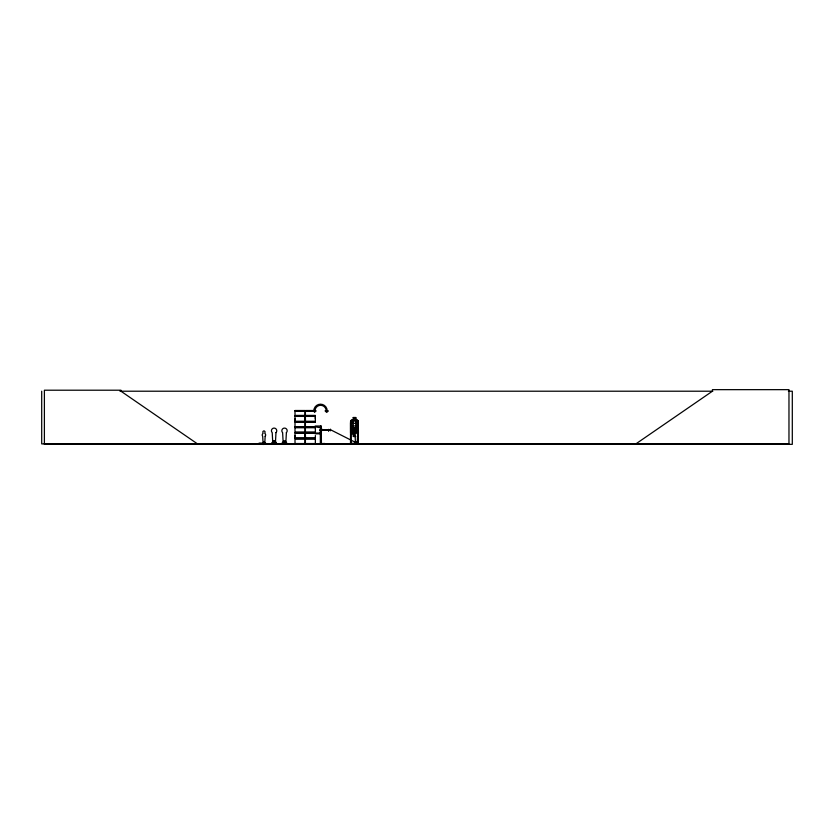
<?xml version="1.0" encoding="UTF-8"?>
<svg xmlns="http://www.w3.org/2000/svg" width="834" height="834" viewBox="0 0 834 834"><rect width="100%" height="100%" fill="white"/><g stroke="black" fill="none" stroke-linecap="round" stroke-linejoin="round"><path stroke-width="1.25" d="M295.007 437.996L295.007 433.107L304.952 433.107L304.942 437.996L295.007 437.996L295.017 435.557M295.007 421.274L295.007 416.395L304.952 416.395L304.942 421.274L295.007 421.274L295.017 418.835M304.942 435.557L304.942 433.107M304.942 418.835L304.942 416.395M315.356 435.557L315.346 437.996L305.411 437.996L305.421 435.557M305.411 421.274L305.411 416.395L315.356 416.395L315.346 421.274L305.411 421.274L305.421 418.835M315.346 418.835L315.346 416.395M320.308 433.805L320.308 433.023L321.08 433.023L305.411 433.107L305.411 437.996M321.121 443.897L321.08 426.028C318.296 425.84 325.677 429.03 315.137 426.747M321.08 433.805L315.137 433.826M321.08 426.028L315.137 426.028M328.638 430.136L321.997 430.136M321.997 429.75L328.638 429.729M274.167 441.165L274.094 441.728L274.032 441.165M284.54 441.322L284.279 441.572M263.961 442.281L264.149 442.062M294.902 427.081L304.952 427.175M350.572 425.934L351.468 423.328L357.609 423.328L358.411 425.934L357.536 423.422M350.655 425.945L351.531 423.422M358.411 428.071L357.515 430.667L351.375 430.667L350.561 428.071M320.392 443.5L320.412 429.51L321.298 429.51L321.434 443.844M357.015 432.919L357.015 428.04L355.711 425.945L355.711 421.087L353.272 421.087L353.272 425.966L351.958 428.04L351.958 432.919L353.272 433.795L353.189 436.495L355.795 436.495M355.711 431.699L355.711 428.04L357.015 425.966L357.015 421.087L355.711 420.211L355.711 417.594L353.272 417.594M350.655 421.097L351.437 420.211L357.452 420.211L358.328 421.087L358.411 432.95L357.577 433.878M265.254 443.469C249.679 441.613 267.578 447.014 265.452 442.729L264.91 443.469M261.824 443.876L262.147 443.469M263.335 443.469L262.668 443.865L262.866 442.729M263.169 443.865L262.866 443.657M264.951 443.657L265.118 443.886M275.939 443.271L276.398 443.876L271.675 443.886M272.426 442.166L271.915 443.886M271.884 443.552L273.218 443.855L272.124 443.552M274.886 443.886L276.106 443.552L276.085 442.166L275.793 443.271M282.809 443.271L282.507 442.166L282.08 443.886M286.323 443.271L286.802 443.876L282.528 443.552M285.291 443.886L286.271 443.552M354.909 443.469L355.732 443.886M354.909 443.876L355.044 442.729M355.534 443.761L354.888 443.751L357.911 443.865M357.39 443.865L357.223 443.876M357.557 443.876L357.598 422.65L358.318 422.65M314.408 412.423L316.128 410.881L315.012 410.881A5.588 5.588 0 0 1 320.61 405.293A5.588 5.588 0 0 1 326.198 410.881L325.083 410.881L326.699 412.423L328.304 410.881L327.199 410.881A6.693 6.693 0 0 0 320.496 404.177A6.693 6.693 0 0 0 313.803 410.881M635.862 443.897L712.424 391.209L712.424 389.655L788.974 389.655L788.974 443.897L41.7 443.897L41.7 391.209M275.074 443.897L275.887 443.886M357.025 443.751L357.213 443.761M295.007 443.688L295.007 438.976L304.952 438.976L304.952 443.688L294.975 443.886M119.971 391.209L712.82 391.209M788.391 391.209L792.3 391.209L792.3 444.345L44.39 444.345L44.39 390.208L120.951 390.208L120.951 391.209L197.502 443.897M294.996 410.505L304.952 410.505M305.4 410.505L315.367 410.505M315.367 410.703L305.4 410.693L305.421 415.415L315.356 415.415M295.017 410.995L304.942 410.995M305.421 410.995L315.346 410.995M294.934 415.749L305.015 415.749M305.338 415.749L315.419 415.749M294.934 416.051L305.015 416.051M305.338 416.051L315.419 416.051M353.178 420.127L351.395 420.127L350.561 421.055L350.572 432.961L351.489 433.878L355.711 433.795M294.934 421.618L305.015 421.618M305.338 421.618L315.419 421.618M294.934 421.921L305.015 421.921M305.338 421.921L315.419 421.921M315.356 422.265L305.411 422.265L305.411 426.966L315.367 426.966L305.421 426.841M353.272 425.966L355.711 425.945M295.017 426.841L304.942 426.841L304.952 422.265L295.007 422.265L295.007 426.966L304.952 426.977M305.4 427.175L315.367 427.227M295.017 427.706L304.942 427.706M305.421 427.706L315.346 427.706M358.933 443.886L358.37 443.792L358.318 421.087L357.484 420.127L355.795 420.127L355.795 417.511L353.178 417.511L353.272 420.211L351.958 421.087L351.958 425.966L353.272 428.061L355.711 428.04M320.402 430.396L321.298 430.396M351.437 430.584L357.452 430.584M320.402 430.615L321.298 430.615M294.934 432.471L305.015 432.471M305.338 432.471L315.419 432.471M294.934 432.773L305.015 432.773M305.338 432.773L315.419 432.773M355.711 432.919L353.272 432.919L353.272 428.04M355.274 435.974L353.71 435.974L353.71 435.098M294.934 438.33L305.015 438.33M305.338 438.33L315.419 438.33M294.934 438.632L305.015 438.632M305.338 438.632L315.419 438.632M355.034 442.729L355.253 443.469M273.083 443.052L274.855 443.052M271.884 443.271L275.981 443.271M282.299 443.271L286.385 443.271M350.426 443.125L351.322 443.125L351.322 443.897M357.515 443.125L358.401 443.125L358.391 443.834M324.874 443.5L306.328 443.897M351.312 443.344L357.619 443.469L330.42 429.687C330.4 427.394 330.41 433.169 330.42 429.687M295.017 443.552L304.942 443.552M305.421 443.552L315.346 443.552M356.108 431.751L355.044 429.937C358.568 426.779 355.534 425.173 354.481 429.364C353.428 425.413 350.332 426.205 353.96 429.927C350.416 433.503 353.533 434.295 354.523 430.532L355.837 432.836M356.775 443.469L356.785 441.916L355.962 441.916L355.962 443.469M351.156 443.897L351.239 422.65L350.509 422.65L350.52 443.897L350.603 443.125M320.527 426.831L320.579 443.897M286.489 443.552L286.51 442.166L286.177 443.271M285.124 443.271L285.134 440.946L283.914 440.946L283.914 443.271M274.72 443.271L274.72 440.946L273.5 440.946L273.51 443.271M272.405 442.166L272.426 443.271M265.254 442.729L265.118 443.657M264.555 443.469L264.524 441.916L263.732 441.916L263.763 443.469M263.044 443.657L263.064 442.729L262.481 443.657M262.731 442.729L262.7 443.657M328.627 429.447L328.638 430.938L328.627 429.447M265.16 436.255L264.785 443.083L263.054 443.083L262.7 436.255A1.772 1.72 -90 0 1 263.085 433.471C261.49 429.99 266.4 429.99 264.805 433.471A1.772 1.72 -90 0 1 265.16 436.255L265.16 436.255M275.981 432.637L275.428 442.875L272.77 442.875L272.218 432.637A2.658 2.658 0 0 1 272.218 428.874A2.658 2.658 0 0 1 275.981 428.874A2.658 2.658 0 0 1 275.971 432.637M286.385 432.637L285.833 442.875L283.174 442.875L282.622 432.637A2.658 2.658 0 0 1 282.622 428.874A2.658 2.658 0 0 1 286.385 428.874A2.658 2.658 0 0 1 286.385 432.637M357.619 436.255L357.244 443.083L355.482 443.083L355.107 436.255A1.772 1.772 0 0 1 355.482 433.471C353.866 429.979 358.86 429.979 357.254 433.471A1.772 1.772 0 0 1 357.619 436.255M304.952 410.682L294.996 410.693L295.017 415.415L304.952 415.415L304.952 410.703M355.274 418.032L353.71 418.032L353.71 418.908L355.274 418.908L355.274 418.032M304.952 427.425L294.996 427.404L295.017 432.127L304.952 432.127L304.952 427.425M315.367 427.394L305.4 427.404L305.421 432.127L315.356 432.127L315.356 427.425M321.997 429.333L320.027 429.333L320.027 430.553L321.997 430.553L321.997 429.333M315.356 438.976L305.411 438.976L305.411 443.688L315.367 443.688L315.346 438.976"/></g></svg>
